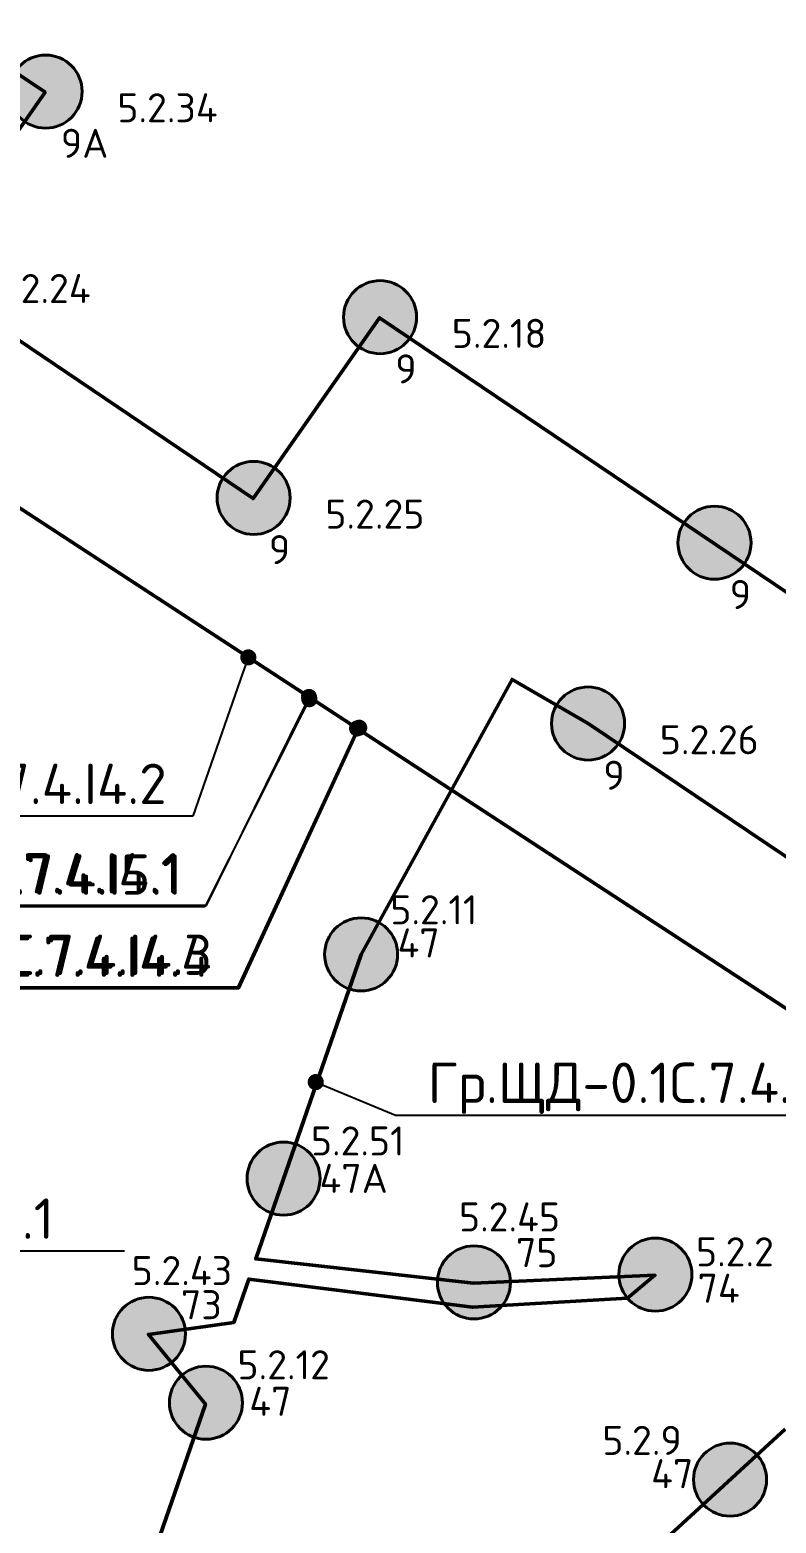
# Model space of a CAD drawing. Header units: millimetres. Extents: x -813692 to 807431, y 0 to 1813163.
# Drawn here: x 57227 to 61852, y 836305 to 845559 of the extents above; entities that cross this region are included whole.
import ezdxf
from ezdxf import colors
from ezdxf.entities.mleader import LeaderData, LeaderLine
from ezdxf.math import Vec2, Vec3

# ---------------------------------------------------------------- set-up
doc = ezdxf.new("R2010")
doc.units = ezdxf.units.MM
for name, color, linetype, lineweight in [('_АСУД_Щиты', 6, 'Continuous', 0), ('_Гр.ЩД-0.1С.7.4.I4.1', 6, 'Continuous', 50), ('_Гр.ЩД-0.1С.7.4.I4.2', 6, 'Continuous', 50), ('_Гр.ЩД-0.1С.7.4.I4.3', 6, 'Continuous', 50), ('_Гр.ЩД-0.1С.7.4.I4.4', 6, 'Continuous', 50), ('_Гр.ЩД-0.1С.7.4.I5.1', 6, 'Continuous', 50), ('_Гр.ЩД-0.1С.7.4.I5.2', 6, 'Continuous', 50), ('_Гр.ЩД-0.1С.7.4.I6.1', 6, 'Continuous', 50)]:
    doc.layers.add(name, color=color, linetype=linetype, lineweight=lineweight)
for name, color, linetype, lineweight, true_color in [('DLX_FL0_LUM 1', 7, 'Continuous', 40, 0x2419e6), ('DLX_FL0_LUM 15', 7, 'Continuous', 40, 0xfa3a05), ('DLX_LUM 1', 7, 'Continuous', 40, 0x130bf4), ('DLX_LUM 17', 7, 'Continuous', 40, 0x130bf4), ('DLX_LUM 18', 7, 'Continuous', 40, 0x130bf4), ('DLX_LUM 6', 7, 'Continuous', 40, 0x130bf4), ('DLX_LUM 7', 7, 'Continuous', 40, 0xf4170b)]:
    doc.layers.add(name, color=color, linetype=linetype, lineweight=lineweight, true_color=true_color)
doc.styles.add('ISOCPEUR', font='isocpeur.ttf')
doc.styles.add('TableTextStyle', font='isocpeur.ttf')

# ---------------------------------------------------------------- blocks, each defined once
blk = doc.blocks.new('DIC25')
at = {"layer": '_Гр.ЩД-0.1С.7.4.I5.2', "color": 18, "true_color": 0x000000, "style": 'TableTextStyle'}
for s, p in [('9А', (-2760.830704786786, 9635.683460519649, 3)), ('9', (-688.2333644278042, 8237.70625586412, 3)), ('9', (-1471.733961394268, 7117.819601136493, 3)), ('9', (1384.363975931352, 6839.729051208589, 3)), ('9', (600.8633789648884, 5719.842396480963, 3)), ('47', (-674.3139595346511, 4680.495818490745)), ('47А', (-1157.820770191029, 3221.690484054852, -496.9999825768386)), ('75', (60.08007774874568, 2761.375789429527, -496.9999899635932)), ('74', (1185.03445360437, 2540.961892246734, -496.9999896328386)), ('73', (-2016.444136217237, 2438.680995482486, -496.99999049199)), ('47', (-1593.148966981098, 1840.256694713142, -496.9999825768386)), ('47', (897.0737053602934, 1391.834244028199, -496.9999823939575))]:
    blk.add_text(s, height=180, dxfattribs=at).set_placement(p)
at = {"layer": '_Гр.ЩД-0.1С.7.4.I5.2', "lineweight": 0, "ltscale": 100, "style": 'TableTextStyle'}
for tag, p, height in [('S', (-4453.345145724714, 10022.06142323883), 250), ('9А', (-2410.830704786829, 9855.683460519649, 3), 180), ('9', (-3194.331301753351, 8735.796805792022, 3), 180), ('9', (-338.2333644278478, 8457.70625586412, 3), 180), ('9', (-1121.733961394311, 7337.819601136493, 3), 180), ('9', (1734.363975931308, 7059.729051208589, 3), 180), ('9', (950.8633789648447, 5939.842396480963, 3), 180), ('9А', (3806.96131629029, 5661.751846553059, 3), 180), ('47', (-719.2144399695098, 4885.916515082587, -496.9999825768386), 180), ('S', (3890.615059154516, 4602.963189663482), 250), ('9', (3023.460719323826, 4541.865191825433, 3), 180), ('9', (5879.558656649446, 4263.774641897529, 3), 180), ('47А', (-1211.498967174441, 3453.599794887472, -496.9999825768386), 180), ('9', (5096.058059682968, 3143.887987169786, 3), 180), ('75', (-293.6711248438805, 2982.553796004038, -496.9999899635932), 180), ('9', (7952.15599700842, 2865.797437241999, 3), 180), ('74', (1175.209957035258, 2766.754106355365, -496.9999896328386), 180), ('47', (1971.182349978015, 2700.677641267423, -496.9999823939575), 180), ('73', (-2321.597753459588, 2650.170432711486, -496.99999049199), 180), ('45', (3105.495747264475, 2637.22278906079, -496.9999807254321), 180), ('47', (-1666.416734745726, 2066.496398299467, -496.9999825768386), 180), ('47А', (2756.270547628403, 1866.122430823278, -496.9999824608326), 180), ('9', (7168.655400041956, 1745.910782514256, 3), 180), ('47', (594.821879947558, 1598.223989855964, -496.9999823939575), 180), ('9А', (10024.75333736757, 1467.82023258647, 3), 180), ('71', (1818.922460600734, 1125.037640358787, -496.9999889627111), 180), ('47', (-2181.222335739061, 704.2286677039228, -496.9999825768386), 180), ('S', (-1098.844079593197, 596.7636475614272), 250), ('76', (3536.654475247487, 613.1730022630654, -496.9999882927955), 180), ('47', (541.4209873024374, 522.8476734221913, -496.9999823939575), 180), ('74', (4500.742623502389, 396.2799185146578, -496.9999879762686), 180), ('47', (2263.223433490843, 358.0364545970224, -496.9999824608326), 180), ('9', (9241.252740401105, 347.9335778587265, 3), 180), ('72', (-4533.793115114793, 127.30496984208, -496.9999905045247), 180), ('74', (917.871530758217, 55.68976707244292, -496.9999889743217), 180), ('9', (12097.35067772656, 69.84302793093957, 3), 180), ('76', (-1800.40424894914, -33.56327566271648, -496.9999894556104), 180), ('47А', (-528.4785736035556, -553.4531731582247, -496.9999823939575), 180), ('47А', (-2625.038026038557, -742.1122038462199, -496.9999825768386), 180), ('47', (1698.483244085684, -847.7239420977421, -496.9999881171184), 180), ('S', (11951.06097509191, -959.9986479355721), 250), ('76', (-4417.701634481549, -1012.969985602889, -496.9999900331964), 180), ('9', (11313.85008076009, -1050.043626796803, 3), 180), ('9', (14169.94801808571, -1328.13417672459, 3), 180), ('75', (-166.5171818416566, -1513.21678368235, -496.9999888101975), 180), ('47', (-1629.574872609228, -1576.688522284385, -496.9999823939575), 180), ('74', (2274.909830620512, -1825.273148546461, -496.9999880272276), 180), ('47', (-3892.447602154687, -1990.814703970682, -496.9999825768386), 180), ('47А', (1138.397806078196, -2179.591939425562, -496.9999881171184), 180), ('9', (13386.44742111924, -2448.020831452333, 3), 180), ('75', (-94.35863143205643, -2634.735175468493, -496.9999885047891), 180), ('47', (-2727.076118938625, -2696.121444242541, -496.9999823939575), 180), ('9А', (16044.05661862124, -3017.565196840558, 3), 180), ('47', (380.1982255503535, -3413.143121302593, -496.9999881171184), 180), ('73', (1583.758477691561, -3390.012981242966, -496.9999877506307), 180), ('9', (15459.04476147823, -3845.99803610798, 3), 180), ('73', (-1065.825055841357, -4074.376369655598, -496.9999884092099), 180), ('47', (-933.7885757330805, -5119.158759274986, -496.9999881171184), 180)]:
    blk.add_attdef(tag, p, '', height=height, dxfattribs=at)
blk = doc.blocks.new('_Dot')
at = {"color": 0, "linetype": 'ByBlock', "lineweight": -2}
blk.add_line((-0.5, 0), (-1, 0), dxfattribs=at)
at = {"color": 0, "linetype": 'ByBlock', "const_width": 0.5}
blk.add_lwpolyline([(-0.25, 0, 1), (0.25, 0, 1)], format="xyb", close=True, dxfattribs=at)
blk = doc.blocks.new('A$Cab2378fa')
at = {"lineweight": 25, "true_color": 0xfff5f5}
h = blk.add_hatch(color=7, dxfattribs=at)
h.dxf.hatch_style = 1
h.paths.add_polyline_path([(0, 0), (-141.563621815294, -170.2577550872229, 0.1749231821694599), (2.967164162546396, -222.4173093796708, 0.1978084390242711), (162.3200226016343, -156.8074341095053)])
h.paths.add_polyline_path([(-163.1532956101, 157.6124081457965), (-0.005006659775972366, 0.004836623556911945), (147.8183996863663, 177.8018198814243, 0.1753976429270719), (2.967164162546396, 230.2278007939458, 0.2090141411030591)])
at = {"lineweight": 25}
h = blk.add_hatch(color=256, dxfattribs=at)
h.paths.add_polyline_path([(162.3200226016343, -156.8074341095053, 0.442338187719691), (147.8289509192109, 177.7930304361507), (0, 0)])
h.paths.add_polyline_path([(-141.563621815294, -170.2577550872229), (0, 0), (-163.1532956101, 157.6124081457965, 0.4300962011212718)])
blk.add_circle((2.967164162546396, 3.905245705973357), 226.3225550869645)

msp = doc.modelspace()

# ---------------------------------------------------------------- linework, layer by layer
at = {"layer": '_АСУД_Щиты', "ltscale": 100}
msp.add_lwpolyline([(67670.14694725793, 808752.21306516), (62423.48530681431, 814953.1031753281), (62492.74519663583, 815026.302409769), (67086.05642293394, 819506.5591179607), (66332.3814799292, 820638.9538511587), (74307.83030224674, 831401.0791464794), (53130.71371299843, 845228.8054083606), (52171.28587234302, 843820.8838815186)], dxfattribs=at)
at = {"layer": '_Гр.ЩД-0.1С.7.4.I4.1', "ltscale": 100}
msp.add_lwpolyline([(52171.28587234302, 843820.8838815186), (53130.71371299843, 845228.8054083606), (74307.83030224813, 831401.0791464784)], dxfattribs=at)
at = {"layer": '_Гр.ЩД-0.1С.7.4.I4.2', "ltscale": 100}
msp.add_lwpolyline([(52171.28587234302, 843820.8838815186), (53130.71371299843, 845228.8054083606), (74307.83030224814, 831401.0791464784)], dxfattribs=at)
at = {"layer": '_Гр.ЩД-0.1С.7.4.I4.3', "ltscale": 100}
msp.add_lwpolyline([(52171.28587234302, 843820.8838815186), (53130.71371299843, 845228.8054083606), (69144.0437845648, 834772.8047607942)], dxfattribs=at)
at = {"layer": '_Гр.ЩД-0.1С.7.4.I4.4', "ltscale": 100}
msp.add_lwpolyline([(52171.28587234302, 843820.8838815186), (53130.71371299843, 845228.8054083606), (69144.0437845648, 834772.8047607942)], dxfattribs=at)
at = {"layer": '_Гр.ЩД-0.1С.7.4.I5.1', "ltscale": 100}
msp.add_lwpolyline([(52171.28587234302, 843820.8838815186), (53130.71371299843, 845228.8054083606), (67531.17020187729, 835825.9403140898)], dxfattribs=at)
at = {"layer": '_Гр.ЩД-0.1С.7.4.I5.2', "ltscale": 100}
for points in [[(52171.28587234302, 843820.8838815186), (53130.71371299841, 845228.8054083606), (55599.30250638987, 843616.9254366795), (56409.85885640659, 844859.1373443301), (56847.38033896685, 845487.497002494), (57321.95152852999, 845172.3535507907), (56538.45093156359, 844052.466896063), (58611.04827192263, 842654.4896914074), (59394.54886888909, 843774.3763461352), (75978.29475592417, 832594.4639545968)], [(64129.06544919126, 838945.850969993), (60686.61277644427, 841260.4177324579), (60215.51883632317, 841533.9316917867), (59280.17575054961, 839829.6532735204), (58626.83549840413, 837942.1863208123), (59976.19448842652, 837793.1371771723), (61100.91323842612, 837841.7621771721), (60931.3170848584, 837699.2304046245), (59970.5607032571, 837642.7545390171), (58583.85479108611, 837818.0172306631), (58490.96666579603, 837549.6681335298), (57962.0704649888, 837474.6215521721), (58315.52150871299, 837042.8159459913), (57467.86900002055, 834593.9907093965)], [(60483.65175785569, 835581.0965521096), (61907.44054663691, 836887.3725556087)]]:
    msp.add_lwpolyline(points, dxfattribs=at)

# ---------------------------------------------------------------- block references
at = {"layer": '_Гр.ЩД-0.1С.7.4.I5.2', "color": 3, "lineweight": 0}
ref = msp.add_blockref('DIC25', (60180, 835130), dxfattribs=at)
ref.add_attrib('9', '5.2.18', (59841.76663557215, 843587.7062558641, 3), dxfattribs={"lineweight": 0, "ltscale": 100, "height": 180, "style": 'TableTextStyle'})
ref.add_attrib('9', '5.2.24', (56985.66869824665, 843865.796805792, 3), dxfattribs={"lineweight": 0, "ltscale": 100, "height": 180, "style": 'TableTextStyle'})
ref.add_attrib('9', '5.2.25', (59058.26603860569, 842467.8196011365, 3), dxfattribs={"lineweight": 0, "ltscale": 100, "height": 180, "style": 'TableTextStyle'})
ref.add_attrib('9', '5.2.26', (61130.86337896484, 841069.842396481, 3), dxfattribs={"lineweight": 0, "ltscale": 100, "height": 180, "style": 'TableTextStyle'})
ref.add_attrib('9А', '5.2.34', (57769.16929521317, 844985.6834605196, 3), dxfattribs={"lineweight": 0, "ltscale": 100, "height": 180, "style": 'TableTextStyle'})
ref.add_attrib('74', '5.2.2', (61355.20995703526, 837896.7541063554, -496.9999896328386), dxfattribs={"lineweight": 0, "ltscale": 100, "height": 180, "style": 'TableTextStyle'})
ref.add_attrib('47', '5.2.9', (60774.82187994756, 836728.223989856, -496.9999823939575), dxfattribs={"lineweight": 0, "ltscale": 100, "height": 180, "style": 'TableTextStyle'})
ref.add_attrib('47', '5.2.11', (59460.78556003049, 840015.9165150826, -496.9999825768386), dxfattribs={"lineweight": 0, "ltscale": 100, "height": 180, "style": 'TableTextStyle'})
ref.add_attrib('47', '5.2.12', (58513.58326525427, 837196.4963982995, -496.9999825768386), dxfattribs={"lineweight": 0, "ltscale": 100, "height": 180, "style": 'TableTextStyle'})
ref.add_attrib('47А', '5.2.51', (58968.50103282556, 838583.5997948875, -496.9999825768386), dxfattribs={"lineweight": 0, "ltscale": 100, "height": 180, "style": 'TableTextStyle'})
ref.add_attrib('73', '5.2.43', (57858.40224654041, 837780.1704327115, -496.99999049199), dxfattribs={"lineweight": 0, "ltscale": 100, "height": 180, "style": 'TableTextStyle'})
ref.add_attrib('75', '5.2.45', (59886.32887515612, 838112.553796004, -496.9999899635932), dxfattribs={"lineweight": 0, "ltscale": 100, "height": 180, "style": 'TableTextStyle'})
at = {"layer": 'DLX_FL0_LUM 1', "ltscale": 100}
for p in [(59394.54886888909, 843774.3763461352), (58611.04827192263, 842654.4896914074), (61467.14620924819, 842376.3991414796), (60683.64561228173, 841256.5124867519)]:
    msp.add_blockref('A$Cab2378fa', p, dxfattribs=at)
at = {"layer": 'DLX_FL0_LUM 15', "ltscale": 100}
msp.add_blockref('A$Cab2378fa', (57321.95152852999, 845172.3535507907), dxfattribs=at)
at = {"layer": 'DLX_LUM 1', "ltscale": 100}
msp.add_blockref('A$Cab2378fa', (61100.91323842612, 837841.7621771721), dxfattribs=at)
at = {"layer": 'DLX_LUM 17', "ltscale": 100}
msp.add_blockref('A$Cab2378fa', (57962.0704649888, 837474.6215521721), dxfattribs=at)
at = {"layer": 'DLX_LUM 18', "ltscale": 100}
msp.add_blockref('A$Cab2378fa', (59976.19448842652, 837793.1371771723), dxfattribs=at)
at = {"layer": 'DLX_LUM 6', "ltscale": 100}
for p in [(59277.20858638707, 839825.7480278144), (58315.52150871299, 837047.4826875182), (61563.74271778354, 836571.0955364315)]:
    msp.add_blockref('A$Cab2378fa', p, dxfattribs=at)
at = {"layer": 'DLX_LUM 7', "ltscale": 100}
msp.add_blockref('A$Cab2378fa', (58796.36504755, 838436.6153576663), dxfattribs=at)

# ---------------------------------------------------------------- leaders
at = {"layer": '_Гр.ЩД-0.1С.7.4.I4.1'}
ml = msp.add_multileader_mtext('Standard', dxfattribs=at)
ml.set_content('Гр.ЩД-0.1С.7.4.I4.1', color=256, style='ISOCPEUR')
ml.set_leader_properties()
ml.set_arrow_properties(name='DOT')
ml.build(insert=Vec2(0, 0))
ml.multileader.update_dxf_attribs({"has_dogleg": 0, "text_left_attachment_type": 6, "text_right_attachment_type": 6, "arrow_head_size": 100})
ctx = ml.context
ctx.base_point, ctx.char_height, ctx.arrow_head_size, ctx.landing_gap_size, ctx.plane_origin = Vec3(55245.18746452499, 840132.0956328167), 250, 100, 200, Vec3(142545.3142210249, 970614.9252296642)
ctx.left_attachment, ctx.right_attachment = 6, 6
notes = []
notes.append((ctx, [(1, (1, 1, 0), (58328.18746452499, 840132.0956328167), (-1, 0), 8, [(1, [(58956.63400591896, 841424.7355438662)], 0, [])])]))
ctx.mtext.insert, ctx.mtext.flow_direction = Vec3(55445.18746452499, 840457.0956328167), 5
at = {"layer": '_Гр.ЩД-0.1С.7.4.I4.2'}
ml = msp.add_multileader_mtext('Standard', dxfattribs=at)
ml.set_content('Гр.ЩД-0.1С.7.4.I4.2', color=256, style='ISOCPEUR')
ml.set_leader_properties()
ml.set_arrow_properties(name='DOT')
ml.build(insert=Vec2(0, 0))
ml.multileader.update_dxf_attribs({"has_dogleg": 0, "text_left_attachment_type": 6, "text_right_attachment_type": 6, "arrow_head_size": 100})
ctx = ml.context
ctx.base_point, ctx.char_height, ctx.arrow_head_size, ctx.landing_gap_size, ctx.plane_origin = Vec3(55111.57977793366, 840686.694585334), 250, 100, 200, Vec3(142411.7065344335, 971169.5241821816)
ctx.left_attachment, ctx.right_attachment = 6, 6
notes.append((ctx, [(1, (1, 1, 0), (58244.57977793366, 840686.694585334), (-1, 0), 8, [(1, [(58581.01493521717, 841669.998286153)], 0, [])])]))
ctx.mtext.insert, ctx.mtext.flow_direction = Vec3(55311.57977793366, 841011.694585334), 5
at = {"layer": '_Гр.ЩД-0.1С.7.4.I4.3'}
ml = msp.add_multileader_mtext('Standard', dxfattribs=at)
ml.set_content('Гр.ЩД-0.1С.7.4.I4.3', color=256, style='ISOCPEUR')
ml.set_leader_properties()
ml.set_arrow_properties(name='DOT')
ml.build(insert=Vec2(0, 0))
ml.multileader.update_dxf_attribs({"has_dogleg": 0, "text_left_attachment_type": 6, "text_right_attachment_type": 6, "arrow_head_size": 100})
ctx = ml.context
ctx.base_point, ctx.char_height, ctx.arrow_head_size, ctx.landing_gap_size, ctx.plane_origin = Vec3(55388.33982156403, 839627.0017216862), 250, 100, 200, Vec3(142688.4665780639, 970109.8313185337)
ctx.left_attachment, ctx.right_attachment = 6, 6
notes.append((ctx, [(1, (1, 1, 0), (58521.33982156403, 839627.0017216862), (-1, 0), 8, [(1, [(59255.2580670462, 841229.7471584041)], 0, [])])]))
ctx.mtext.insert, ctx.mtext.flow_direction = Vec3(55588.33982156403, 839952.0017216862), 5
at = {"layer": '_Гр.ЩД-0.1С.7.4.I4.4'}
ml = msp.add_multileader_mtext('Standard', dxfattribs=at)
ml.set_content('Гр.ЩД-0.1С.7.4.I4.4', color=256, style='ISOCPEUR')
ml.set_leader_properties()
ml.set_arrow_properties(name='DOT')
ml.build(insert=Vec2(0, 0))
ml.multileader.update_dxf_attribs({"has_dogleg": 0, "text_left_attachment_type": 6, "text_right_attachment_type": 6, "arrow_head_size": 100})
ctx = ml.context
ctx.base_point, ctx.char_height, ctx.arrow_head_size, ctx.landing_gap_size, ctx.plane_origin = Vec3(55371.60528362356, 839615.4767568451), 250, 100, 200, Vec3(143368.1490059228, 970098.3063536927)
ctx.left_attachment, ctx.right_attachment = 6, 6
notes.append((ctx, [(1, (1, 1, 0), (58529.60528362356, 839615.4767568451), (-1, 0), 8, [(1, [(59268.04914093576, 841234.2783843228)], 0, [])])]))
ctx.mtext.insert, ctx.mtext.flow_direction = Vec3(55571.60528362356, 839940.4767568451), 5
at = {"layer": '_Гр.ЩД-0.1С.7.4.I5.1'}
ml = msp.add_multileader_mtext('Standard', dxfattribs=at)
ml.set_content('Гр.ЩД-0.1С.7.4.I5.1', color=256, style='ISOCPEUR')
ml.set_leader_properties()
ml.set_arrow_properties(name='DOT')
ml.build(insert=Vec2(0, 0))
ml.multileader.update_dxf_attribs({"has_dogleg": 0, "text_left_attachment_type": 6, "text_right_attachment_type": 6, "arrow_head_size": 100})
ctx = ml.context
ctx.base_point, ctx.char_height, ctx.arrow_head_size, ctx.landing_gap_size, ctx.plane_origin = Vec3(55260.93321605399, 840124.196303803), 250, 100, 200, Vec3(142460.8343549235, 970500.6056784445)
ctx.left_attachment, ctx.right_attachment = 6, 6
notes.append((ctx, [(1, (1, 1, 0), (58318.93321605399, 840124.196303803), (-1, 0), 8, [(1, [(58959.38960455544, 841411.2646942097)], 0, [])])]))
ctx.mtext.insert, ctx.mtext.flow_direction = Vec3(55460.93321605399, 840449.196303803), 5
at = {"layer": '_Гр.ЩД-0.1С.7.4.I5.2'}
ml = msp.add_multileader_mtext('Standard', dxfattribs=at)
ml.set_content('Гр.ЩД-0.1С.7.4.I5.2', color=256, style='ISOCPEUR')
ml.set_leader_properties()
ml.set_arrow_properties(name='DOT')
ml.build(insert=Vec2(0, 0))
ml.multileader.update_dxf_attribs({"has_dogleg": 0, "text_left_attachment_type": 6, "text_right_attachment_type": 6, "arrow_head_size": 100})
ctx = ml.context
ctx.base_point, ctx.char_height, ctx.arrow_head_size, ctx.landing_gap_size, ctx.plane_origin = Vec3(59493.03710245341, 838834.1939021987), 250, 100, 200, Vec3(147439.5808247527, 969317.0234990462)
ctx.left_attachment, ctx.right_attachment = 6, 6
notes.append((ctx, [(0, (1, 1, 0), (59485.03710245341, 838834.1939021987), (1, 0), 8, [(1, [(58998.85595418327, 839038.2786550582)], 0, [])])]))
ctx.mtext.insert, ctx.mtext.flow_direction = Vec3(59693.03710245341, 839159.1939021987), 5
at = {"layer": '_Гр.ЩД-0.1С.7.4.I6.1'}
ml = msp.add_multileader_mtext('Standard', dxfattribs=at)
ml.set_content('Гр.ЩД-0.1С.7.4.I6.1', color=256, style='ISOCPEUR')
ml.set_leader_properties()
ml.set_arrow_properties(name='DOT')
ml.build(insert=Vec2(0, 0))
ml.multileader.update_dxf_attribs({"has_dogleg": 0, "text_left_attachment_type": 6, "text_right_attachment_type": 6, "arrow_head_size": 100})
ctx = ml.context
ctx.base_point, ctx.char_height, ctx.arrow_head_size, ctx.landing_gap_size, ctx.plane_origin = Vec3(54465.59466159903, 837992.5759568899), 250, 100, 200, Vec3(141687.5582019532, 968267.5570019463)
ctx.left_attachment, ctx.right_attachment = 6, 6
notes.append((ctx, [(0, (1, 1, 0), (54457.59466159903, 837992.5759568899), (1, 0), 8, [(1, [(54103.72881341744, 837681.2951635099)], 0, [])])]))
ctx.mtext.insert, ctx.mtext.flow_direction = Vec3(54665.59466159903, 838317.5759568899), 5
for ctx, leaders in notes:
    for number, flags, end, landing, length, lines in leaders:
        leader = LeaderData()
        leader.index, (leader.has_last_leader_line, leader.has_dogleg_vector, leader.attachment_direction) = number, flags
        leader.last_leader_point, leader.dogleg_vector, leader.dogleg_length = Vec3(end), Vec3(landing), length
        for number, points, colour, breaks in lines:
            line = LeaderLine()
            line.index, line.vertices, line.color, line.breaks = number, Vec3.list(points), colors.encode_raw_color(colour), breaks
            leader.lines.append(line)
        ctx.leaders.append(leader)

doc.saveas('drawing.dxf')
